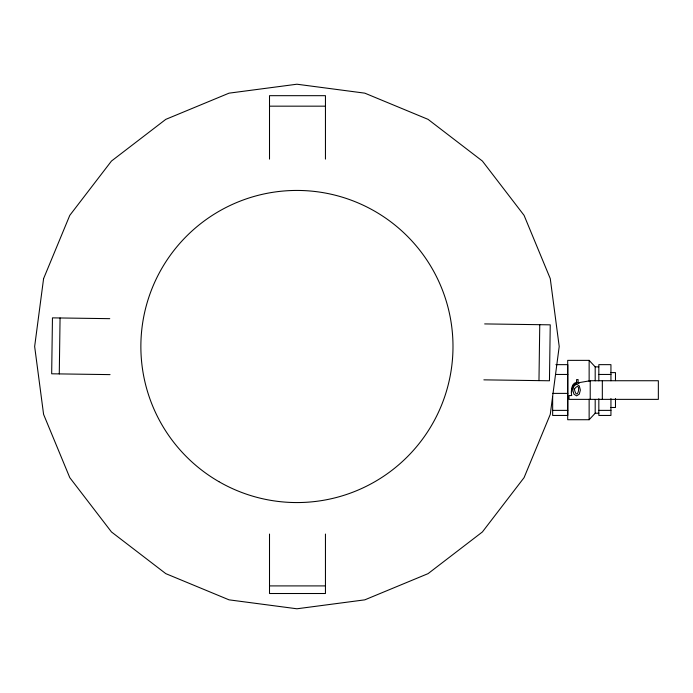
<?xml version="1.0" encoding="UTF-8"?>
<svg xmlns="http://www.w3.org/2000/svg" width="693" height="693" viewBox="0 0 693 693"><rect width="100%" height="100%" fill="white"/><g stroke="black" fill="none" stroke-linecap="round" stroke-linejoin="round"><path stroke-width="1.04" d="M59.277 373.899L60.066 317.966M538.972 380.622L539.76 324.688M595.192 380.821L595.192 366.866L589.137 360.369L567.697 360.369L567.697 419.724L589.137 419.724L595.192 413.236L595.192 399.714M576.593 383.064L573.354 385.369L571.526 390.081A14.232 14.232 0 0 0 571.482 394.222L571.734 395.556L569.022 395.556L569.022 399.367L658.35 399.367L658.35 380.734L590.219 380.734L576.593 383.064L576.593 379.565L578.101 379.565L578.101 383.064M576.593 382.363C572.262 382.952 571.162 388.401 571.768 392.039M269.508 106.168L325.45 106.168M555.89 364.648L567.784 364.648L567.784 415.454L552.65 415.454L552.65 396.578M595.192 366.866L598.83 366.866M610.94 372.609L615.479 372.609L615.479 380.648M555.89 374.454L567.784 374.454M598.83 374.454L610.94 374.454M552.65 393.39L567.784 393.39M610.94 407.493L615.479 407.493L615.479 398.544M552.65 410.377L567.784 410.377M598.83 410.377L610.94 410.377M595.192 413.236L598.83 413.236M269.508 585.906L325.45 585.906M109.763 318.667L52.46 317.862L51.672 373.796L110.057 374.618M484.658 323.917L550.242 324.835L549.454 380.769L483.87 379.851M577.884 382.623L579.088 383.394M610.94 380.76L610.94 364.648L598.83 364.648L598.83 380.821M610.94 398.544L610.94 415.454L598.83 415.454L598.83 398.7M602.33 380.734L602.33 399.367M590.219 380.734L590.219 399.367M589.137 360.369L589.137 381.514M589.137 399.229L589.137 419.724M325.45 159.113L325.45 95.677L269.508 95.677L269.508 159.113M325.45 534.043L325.45 593.511L269.508 593.511L269.508 534.043M574.393 389.145C577.555 403.941 582.059 378.655 574.393 389.145M43.59 278.621L34.65 346.5L43.59 414.379L69.785 477.642L111.469 531.955L165.792 573.639L229.045 599.843L296.933 608.783L364.813 599.843L428.066 573.639L482.389 531.955L524.073 477.642L550.268 414.379L559.208 346.5L550.268 278.621L524.073 215.358L482.389 161.045L428.066 119.361L364.813 93.157L296.933 84.217L229.045 93.157L165.792 119.361L111.469 161.045L69.785 215.358L43.59 278.621M573.917 385.932L572.808 390.046L573.917 394.17L576.593 395.868L579.27 394.17L580.379 390.046L579.27 385.932L576.593 384.225L573.917 385.932M218.901 481.652A156.055 156.055 0 0 0 452.988 346.5A156.055 156.055 0 0 0 218.901 211.348A156.055 156.055 0 0 0 218.901 481.652"/></g></svg>
